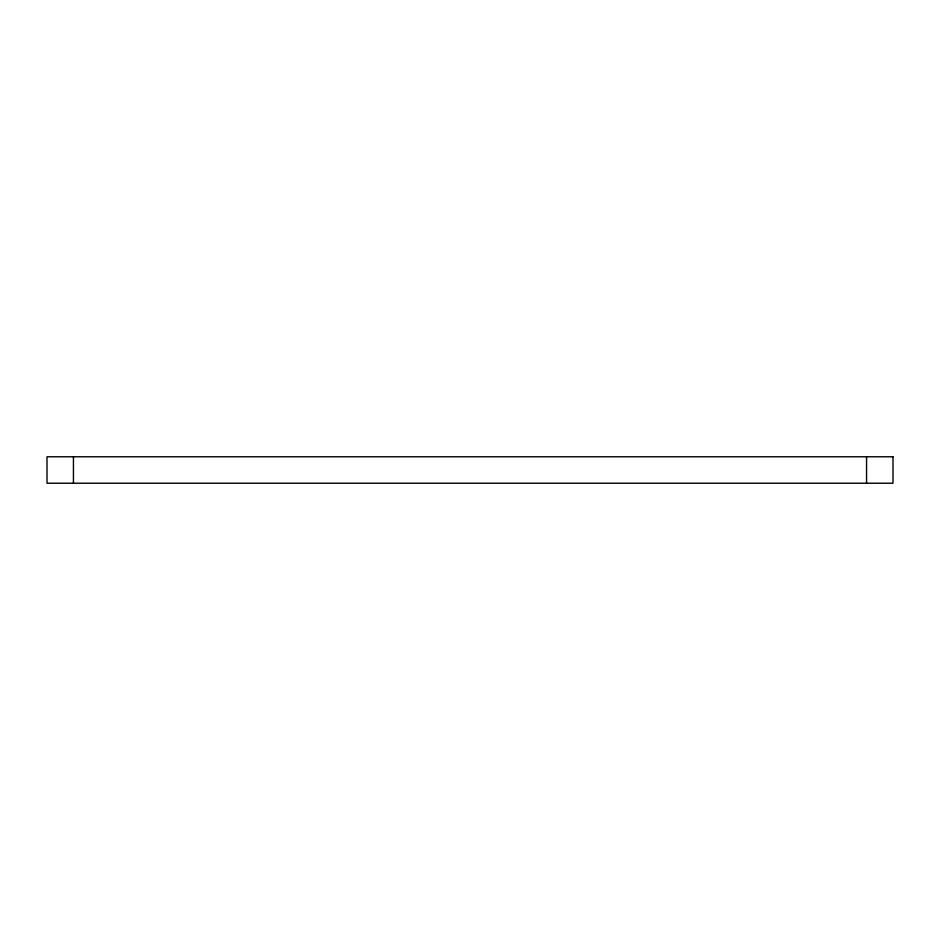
<?xml version="1.0" encoding="UTF-8"?>
<svg xmlns="http://www.w3.org/2000/svg" width="940" height="940" viewBox="0 0 940 940"><rect width="100%" height="100%" fill="white"/><g stroke="black" fill="none" stroke-linecap="round" stroke-linejoin="round"><path stroke-width="1.41" d="M866.562 456.781L866.562 483.219M73.438 456.781L73.438 483.219M893 456.781L47 456.781L47 483.219L893 483.219L893 456.781"/></g></svg>
